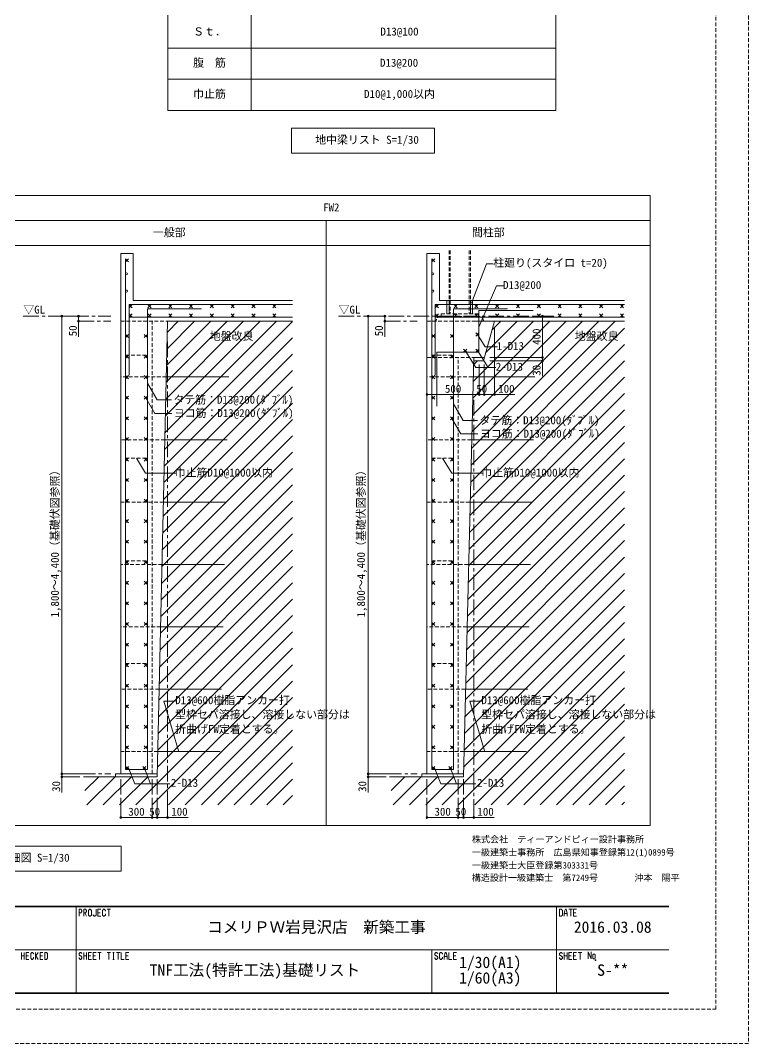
# Model space of a CAD drawing. Units: millimetres at full size, sheet at 1:250, with parts at 1:30. Extents: x -1357173 to 354336, y -75979 to 4293964.
# Drawn here: x 296000 to 354336, y -73376 to 8588 of the extents above; entities that cross this region are included whole.
import ezdxf
from ezdxf.enums import TextEntityAlignment as Align

# ---------------------------------------------------------------- set-up
doc = ezdxf.new("R2010")
doc.units = ezdxf.units.MM
doc.header["$LTSCALE"] = 250
doc.linetypes.add('CHAIN1', pattern=[8, 5, -1, 1, -1])
doc.linetypes.add('DASHED1', pattern=[1.8, 1.2, -0.6])
for name, color, linetype, lineweight in [('1-0', 3, 'Continuous', 13), ('1-1', 7, 'Continuous', 9), ('1-2', 4, 'Continuous', 5), ('1-4', 4, 'Continuous', 5), ('1-7', 4, 'Continuous', 5), ('1-8', 7, 'Continuous', 9), ('1-F', 4, 'CHAIN1', 5), ('E-E', 1, 'Continuous', 18), ('E-F', 7, 'DASHED1', 9), ('F-0', 2, 'Continuous', 18)]:
    doc.layers.add(name, color=color, linetype=linetype, lineweight=lineweight)
doc.layers.add('2-1', color=7, linetype='Continuous')
doc.layers.add('3-E', color=7, linetype='Continuous')
doc.styles.add('ＭＳ ゴシック', font='')
doc.styles.get('ＭＳ ゴシック').set_extended_font_data('MS Gothic')

# ---------------------------------------------------------------- blocks, each defined once
blk = doc.blocks.new('_Small')
at = {"layer": 'E-E'}
blk.add_circle((0, 0), 62.5, dxfattribs=at)

msp = doc.modelspace()

# ---------------------------------------------------------------- linework, layer by layer
at = {"layer": '1-0'}
for p, q in [((307812.6, 65051.6), (307812.6, 1375.3)), ((338894, 65051.6), (338894, 1375.3)), ((307812.6, 1375.3), (338894, 1375.3)), ((317729.9, -46.8), (329172.5, -46.8)), ((317729.9, -2046.8), (317729.9, -46.8)), ((329172.5, -46.8), (329172.5, -2046.8)), ((317729.9, -2046.8), (329172.5, -2046.8)), ((295335.6, -5445.6), (346461, -5445.6)), ((346461, -5445.6), (346461, -55895.5)), ((295335.6, -7445.6), (346461, -7445.6)), ((320483.7, -7445.6), (320483.7, -55895.5)), ((320483.7, -7445.6), (320483.7, -55895.5)), ((295335.6, -9445.6), (318127.7, -9445.6)), ((318127.7, -9445.6), (346461, -9445.6)), ((304043.5, -51757.1), (304043.5, -10090.4)), ((304043.5, -10090.4), (305043.5, -10090.4)), ((305043.5, -13840.4), (305043.5, -10090.4)), ((328573.2, -51757.1), (328573.2, -10090.4)), ((328573.2, -10090.4), (329573.2, -10090.4)), ((329573.2, -13840.4), (329573.2, -10090.4)), ((317799.7, -13840.4), (305043.5, -13840.4)), ((344406.5, -13840.4), (329573.2, -13840.4)), ((330173.3, -14914.2), (330173.3, -13840.4)), ((330340, -13840.4), (330340, -14914.2)), ((332065, -14914.2), (332065, -13840.4)), ((332231.7, -13840.4), (332231.7, -14914.2)), ((306960.1, -52007.1), (307793.5, -15507.1)), ((307793.5, -15507.1), (317799.7, -15507.1)), ((330340, -14914.2), (330173.3, -14914.2)), ((332231.7, -14914.2), (332065, -14914.2)), ((332323.2, -15507.1), (344406.5, -15507.1)), ((333091, -18669.8), (333989.8, -15507.1)), ((331489.8, -52007.1), (332323.2, -18419.8)), ((332317, -18669.8), (333091, -18669.8)), ((332323.2, -18419.8), (333162.4, -18419.8)), ((306960.1, -52007.1), (301043.5, -52007.1)), ((303626.8, -51757.1), (306965.8, -51757.1)), ((303626.8, -51757.1), (303626.8, -52007.1)), ((331489.8, -52007.1), (325573.2, -52007.1)), ((328156.5, -51757.1), (331505.7, -51757.1)), ((328156.5, -51757.1), (328156.5, -52007.1)), ((295335.6, -55895.5), (318127.7, -55895.5)), ((318127.7, -55895.5), (346461, -55895.5)), ((284897.6, -57563.5), (304064.3, -57563.5)), ((304064.3, -57563.5), (304064.3, -59563.5)), ((284897.6, -59563.5), (304064.3, -59563.5))]:
    msp.add_line(p, q, dxfattribs=at)
at = {"layer": '1-0', "color": 7, "lineweight": 9}
for p, q in [((314479.3, 60051.6), (314479.3, 1375.3)), ((307812.6, 6375.3), (338894, 6375.3)), ((307812.6, 3875.3), (338894, 3875.3))]:
    msp.add_line(p, q, dxfattribs=at)
at = {"layer": '1-0', "linetype": 'DASHED1'}
for p, q in [((304043.5, -15507.1), (307793.5, -15507.1)), ((306543.5, -51757.1), (306543.5, -15507.1)), ((328573.2, -15507.1), (333989.8, -15507.1)), ((328573.2, -18419.8), (332323.2, -18419.8)), ((331073.2, -51757.1), (331073.2, -18419.8))]:
    msp.add_line(p, q, dxfattribs=at)
at = {"layer": '1-1'}
for p, q in [((304418.5, -10507.1), (304418.5, -51423.8)), ((304668.5, -10757.1), (304418.5, -10507.1)), ((304418.5, -10757.1), (304668.5, -10507.1)), ((328948.2, -10507.1), (328948.2, -51423.8)), ((329198.2, -10757.1), (328948.2, -10507.1)), ((328948.2, -10757.1), (329198.2, -10507.1)), ((304710.1, -14173.8), (317799.7, -14173.8)), ((304960.1, -14423.8), (304710.1, -14173.8)), ((304710.1, -14423.8), (304960.1, -14173.8)), ((304710.1, -14173.8), (304710.1, -19840.4)), ((306168.5, -51423.8), (306168.5, -14517.6)), ((306168.5, -14517.6), (310501.8, -14517.6)), ((306460.1, -14423.8), (306210.1, -14173.8)), ((306210.1, -14423.8), (306460.1, -14173.8)), ((308126.8, -14423.8), (307876.8, -14173.8)), ((307876.8, -14423.8), (308126.8, -14173.8)), ((309793.5, -14423.8), (309543.5, -14173.8)), ((309543.5, -14423.8), (309793.5, -14173.8)), ((311460.1, -14423.8), (311210.1, -14173.8)), ((311210.1, -14423.8), (311460.1, -14173.8)), ((313126.8, -14423.8), (312876.8, -14173.8)), ((312876.8, -14423.8), (313126.8, -14173.8)), ((314793.5, -14423.8), (314543.5, -14173.8)), ((314543.5, -14423.8), (314793.5, -14173.8)), ((316460.1, -14423.8), (316210.1, -14173.8)), ((316210.1, -14423.8), (316460.1, -14173.8)), ((329239.8, -14173.8), (344406.5, -14173.8)), ((329489.8, -14423.8), (329239.8, -14173.8)), ((329239.8, -14423.8), (329489.8, -14173.8)), ((329239.8, -14173.8), (329239.8, -19840.4)), ((330698.2, -51423.8), (330698.2, -14517.6)), ((330698.2, -14517.6), (335031.5, -14517.6)), ((330989.8, -14423.8), (330739.8, -14173.8)), ((330739.8, -14423.8), (330989.8, -14173.8)), ((332656.5, -14423.8), (332406.5, -14173.8)), ((332406.5, -14423.8), (332656.5, -14173.8)), ((332739.8, -14635.4), (337073.2, -14635.4)), ((332739.8, -17986.4), (332739.8, -14635.4)), ((334323.2, -14423.8), (334073.2, -14173.8)), ((334073.2, -14423.8), (334323.2, -14173.8)), ((335989.8, -14423.8), (335739.8, -14173.8)), ((335739.8, -14423.8), (335989.8, -14173.8)), ((337656.5, -14423.8), (337406.5, -14173.8)), ((337406.5, -14423.8), (337656.5, -14173.8)), ((339323.2, -14423.8), (339073.2, -14173.8)), ((339073.2, -14423.8), (339323.2, -14173.8)), ((340989.8, -14423.8), (340739.8, -14173.8)), ((340739.8, -14423.8), (340989.8, -14173.8)), ((342656.5, -14423.8), (342406.5, -14173.8)), ((342406.5, -14423.8), (342656.5, -14173.8)), ((344323.2, -14423.8), (344073.2, -14173.8)), ((344073.2, -14423.8), (344323.2, -14173.8)), ((304960.1, -14923.8), (304710.1, -15173.8)), ((304710.1, -14923.8), (304960.1, -15173.8)), ((304710.1, -15173.8), (317799.7, -15173.8)), ((306460.1, -14923.8), (306210.1, -15173.8)), ((306210.1, -14923.8), (306460.1, -15173.8)), ((308126.8, -14923.8), (307876.8, -15173.8)), ((307876.8, -14923.8), (308126.8, -15173.8)), ((309793.5, -14923.8), (309543.5, -15173.8)), ((309543.5, -14923.8), (309793.5, -15173.8)), ((311460.1, -14923.8), (311210.1, -15173.8)), ((311210.1, -14923.8), (311460.1, -15173.8)), ((313126.8, -14923.8), (312876.8, -15173.8)), ((312876.8, -14923.8), (313126.8, -15173.8)), ((314793.5, -14923.8), (314543.5, -15173.8)), ((314543.5, -14923.8), (314793.5, -15173.8)), ((316460.1, -14923.8), (316210.1, -15173.8)), ((316210.1, -14923.8), (316460.1, -15173.8)), ((329489.8, -14923.8), (329239.8, -15173.8)), ((329239.8, -14923.8), (329489.8, -15173.8)), ((329239.8, -15173.8), (344406.5, -15173.8)), ((330989.8, -14923.8), (330739.8, -15173.8)), ((330739.8, -14923.8), (330989.8, -15173.8)), ((332656.5, -14923.8), (332406.5, -15173.8)), ((332406.5, -14923.8), (332656.5, -15173.8)), ((334323.2, -14923.8), (334073.2, -15173.8)), ((334073.2, -14923.8), (334323.2, -15173.8)), ((335989.8, -14923.8), (335739.8, -15173.8)), ((335739.8, -14923.8), (335989.8, -15173.8)), ((337656.5, -14923.8), (337406.5, -15173.8)), ((337406.5, -14923.8), (337656.5, -15173.8)), ((339323.2, -14923.8), (339073.2, -15173.8)), ((339073.2, -14923.8), (339323.2, -15173.8)), ((340989.8, -14923.8), (340739.8, -15173.8)), ((340739.8, -14923.8), (340989.8, -15173.8)), ((342656.5, -14923.8), (342406.5, -15173.8)), ((342406.5, -14923.8), (342656.5, -15173.8)), ((344323.2, -14923.8), (344073.2, -15173.8)), ((344073.2, -14923.8), (344323.2, -15173.8)), ((304668.5, -16571.5), (304418.5, -16821.5)), ((304418.5, -16571.5), (304668.5, -16821.5)), ((306168.5, -16571.5), (305918.5, -16821.5)), ((305918.5, -16571.5), (306168.5, -16821.5)), ((329198.2, -16571.5), (328948.2, -16821.5)), ((328948.2, -16571.5), (329198.2, -16821.5)), ((330698.2, -16571.5), (330448.2, -16821.5)), ((330448.2, -16571.5), (330698.2, -16821.5)), ((332739.8, -16444.4), (332489.8, -16694.4)), ((332489.8, -16444.4), (332739.8, -16694.4)), ((329359.1, -17986.4), (332739.8, -17986.4)), ((329359.1, -17986.4), (329359.1, -22319.8)), ((331752.1, -17736.4), (331502.1, -17986.4)), ((331502.1, -17736.4), (331752.1, -17986.4)), ((332739.8, -17736.4), (332489.8, -17986.4)), ((332489.8, -17736.4), (332739.8, -17986.4)), ((304668.5, -18219.2), (304418.5, -18469.2)), ((304418.5, -18219.2), (304668.5, -18469.2)), ((306168.5, -18219.2), (305918.5, -18469.2)), ((305918.5, -18219.2), (306168.5, -18469.2)), ((329198.2, -18219.2), (328948.2, -18469.2)), ((328948.2, -18219.2), (329198.2, -18469.2)), ((330698.2, -18219.2), (330448.2, -18469.2)), ((330448.2, -18219.2), (330698.2, -18469.2)), ((304668.5, -19866.9), (304418.5, -20116.9)), ((304418.5, -19866.9), (304668.5, -20116.9)), ((306168.5, -19866.9), (305918.5, -20116.9)), ((305918.5, -19866.9), (306168.5, -20116.9)), ((329198.2, -19866.9), (328948.2, -20116.9)), ((328948.2, -19866.9), (329198.2, -20116.9)), ((330698.2, -19866.9), (330448.2, -20116.9)), ((330448.2, -19866.9), (330698.2, -20116.9)), ((304668.5, -21514.7), (304418.5, -21764.7)), ((304418.5, -21514.7), (304668.5, -21764.7)), ((306168.5, -21514.7), (305918.5, -21764.7)), ((305918.5, -21514.7), (306168.5, -21764.7)), ((329198.2, -21514.7), (328948.2, -21764.7)), ((328948.2, -21514.7), (329198.2, -21764.7)), ((329359.1, -22319.8), (329359.1, -21872.4)), ((330698.2, -21514.7), (330448.2, -21764.7)), ((330448.2, -21514.7), (330698.2, -21764.7)), ((304668.5, -23162.4), (304418.5, -23412.4)), ((304418.5, -23162.4), (304668.5, -23412.4)), ((306168.5, -23162.4), (305918.5, -23412.4)), ((305918.5, -23162.4), (306168.5, -23412.4)), ((329198.2, -23162.4), (328948.2, -23412.4)), ((328948.2, -23162.4), (329198.2, -23412.4)), ((330698.2, -23162.4), (330448.2, -23412.4)), ((330448.2, -23162.4), (330698.2, -23412.4)), ((304668.5, -24810.1), (304418.5, -25060.1)), ((304418.5, -24810.1), (304668.5, -25060.1)), ((306168.5, -24810.1), (305918.5, -25060.1)), ((305918.5, -24810.1), (306168.5, -25060.1)), ((329198.2, -24810.1), (328948.2, -25060.1)), ((328948.2, -24810.1), (329198.2, -25060.1)), ((330698.2, -24810.1), (330448.2, -25060.1)), ((330448.2, -24810.1), (330698.2, -25060.1)), ((304668.5, -26457.9), (304418.5, -26707.9)), ((304418.5, -26457.9), (304668.5, -26707.9)), ((306168.5, -26457.9), (305918.5, -26707.9)), ((305918.5, -26457.9), (306168.5, -26707.9)), ((329198.2, -26457.9), (328948.2, -26707.9)), ((328948.2, -26457.9), (329198.2, -26707.9)), ((330698.2, -26457.9), (330448.2, -26707.9)), ((330448.2, -26457.9), (330698.2, -26707.9)), ((304668.5, -28105.6), (304418.5, -28355.6)), ((304418.5, -28105.6), (304668.5, -28355.6)), ((306168.5, -28105.6), (305918.5, -28355.6)), ((305918.5, -28105.6), (306168.5, -28355.6)), ((329198.2, -28105.6), (328948.2, -28355.6)), ((328948.2, -28105.6), (329198.2, -28355.6)), ((330698.2, -28105.6), (330448.2, -28355.6)), ((330448.2, -28105.6), (330698.2, -28355.6)), ((304668.5, -29753.3), (304418.5, -30003.3)), ((304418.5, -29753.3), (304668.5, -30003.3)), ((306168.5, -29753.3), (305918.5, -30003.3)), ((305918.5, -29753.3), (306168.5, -30003.3)), ((329198.2, -29753.3), (328948.2, -30003.3)), ((328948.2, -29753.3), (329198.2, -30003.3)), ((330698.2, -29753.3), (330448.2, -30003.3)), ((330448.2, -29753.3), (330698.2, -30003.3)), ((304668.5, -31401), (304418.5, -31651)), ((304418.5, -31401), (304668.5, -31651)), ((306168.5, -31401), (305918.5, -31651)), ((305918.5, -31401), (306168.5, -31651)), ((329198.2, -31401), (328948.2, -31651)), ((328948.2, -31401), (329198.2, -31651)), ((330698.2, -31401), (330448.2, -31651)), ((330448.2, -31401), (330698.2, -31651)), ((304668.5, -33048.8), (304418.5, -33298.8)), ((304418.5, -33048.8), (304668.5, -33298.8)), ((306168.5, -33048.8), (305918.5, -33298.8)), ((305918.5, -33048.8), (306168.5, -33298.8)), ((329198.2, -33048.8), (328948.2, -33298.8)), ((328948.2, -33048.8), (329198.2, -33298.8)), ((330698.2, -33048.8), (330448.2, -33298.8)), ((330448.2, -33048.8), (330698.2, -33298.8)), ((304668.5, -34696.5), (304418.5, -34946.5)), ((304418.5, -34696.5), (304668.5, -34946.5)), ((306168.5, -34696.5), (305918.5, -34946.5)), ((305918.5, -34696.5), (306168.5, -34946.5)), ((329198.2, -34696.5), (328948.2, -34946.5)), ((328948.2, -34696.5), (329198.2, -34946.5)), ((330698.2, -34696.5), (330448.2, -34946.5)), ((330448.2, -34696.5), (330698.2, -34946.5)), ((304668.5, -36344.2), (304418.5, -36594.2)), ((304418.5, -36344.2), (304668.5, -36594.2)), ((306168.5, -36344.2), (305918.5, -36594.2)), ((305918.5, -36344.2), (306168.5, -36594.2)), ((329198.2, -36344.2), (328948.2, -36594.2)), ((328948.2, -36344.2), (329198.2, -36594.2)), ((330698.2, -36344.2), (330448.2, -36594.2)), ((330448.2, -36344.2), (330698.2, -36594.2)), ((304668.5, -37991.9), (304418.5, -38241.9)), ((304418.5, -37991.9), (304668.5, -38241.9)), ((306168.5, -37991.9), (305918.5, -38241.9)), ((305918.5, -37991.9), (306168.5, -38241.9)), ((329198.2, -37991.9), (328948.2, -38241.9)), ((328948.2, -37991.9), (329198.2, -38241.9)), ((330698.2, -37991.9), (330448.2, -38241.9)), ((330448.2, -37991.9), (330698.2, -38241.9)), ((304668.5, -39639.7), (304418.5, -39889.7)), ((304418.5, -39639.7), (304668.5, -39889.7)), ((306168.5, -39639.7), (305918.5, -39889.7)), ((305918.5, -39639.7), (306168.5, -39889.7)), ((329198.2, -39639.7), (328948.2, -39889.7)), ((328948.2, -39639.7), (329198.2, -39889.7)), ((330698.2, -39639.7), (330448.2, -39889.7)), ((330448.2, -39639.7), (330698.2, -39889.7)), ((304668.5, -41287.4), (304418.5, -41537.4)), ((304418.5, -41287.4), (304668.5, -41537.4)), ((306168.5, -41287.4), (305918.5, -41537.4)), ((305918.5, -41287.4), (306168.5, -41537.4)), ((329198.2, -41287.4), (328948.2, -41537.4)), ((328948.2, -41287.4), (329198.2, -41537.4)), ((330698.2, -41287.4), (330448.2, -41537.4)), ((330448.2, -41287.4), (330698.2, -41537.4)), ((304668.5, -42935.1), (304418.5, -43185.1)), ((304418.5, -42935.1), (304668.5, -43185.1)), ((306168.5, -42935.1), (305918.5, -43185.1)), ((305918.5, -42935.1), (306168.5, -43185.1)), ((329198.2, -42935.1), (328948.2, -43185.1)), ((328948.2, -42935.1), (329198.2, -43185.1)), ((330698.2, -42935.1), (330448.2, -43185.1)), ((330448.2, -42935.1), (330698.2, -43185.1)), ((304668.5, -44582.9), (304418.5, -44832.9)), ((304418.5, -44582.9), (304668.5, -44832.9)), ((306168.5, -44582.9), (305918.5, -44832.9)), ((305918.5, -44582.9), (306168.5, -44832.9)), ((329198.2, -44582.9), (328948.2, -44832.9)), ((328948.2, -44582.9), (329198.2, -44832.9)), ((330698.2, -44582.9), (330448.2, -44832.9)), ((330448.2, -44582.9), (330698.2, -44832.9)), ((304668.5, -46230.6), (304418.5, -46480.6)), ((304418.5, -46230.6), (304668.5, -46480.6)), ((306168.5, -46230.6), (305918.5, -46480.6)), ((305918.5, -46230.6), (306168.5, -46480.6)), ((329198.2, -46230.6), (328948.2, -46480.6)), ((328948.2, -46230.6), (329198.2, -46480.6)), ((330698.2, -46230.6), (330448.2, -46480.6)), ((330448.2, -46230.6), (330698.2, -46480.6)), ((304668.5, -47878.3), (304418.5, -48128.3)), ((304418.5, -47878.3), (304668.5, -48128.3)), ((306168.5, -47878.3), (305918.5, -48128.3)), ((305918.5, -47878.3), (306168.5, -48128.3)), ((329198.2, -47878.3), (328948.2, -48128.3)), ((328948.2, -47878.3), (329198.2, -48128.3)), ((330698.2, -47878.3), (330448.2, -48128.3)), ((330448.2, -47878.3), (330698.2, -48128.3)), ((304668.5, -49526), (304418.5, -49776)), ((304418.5, -49526), (304668.5, -49776)), ((306168.5, -49526), (305918.5, -49776)), ((305918.5, -49526), (306168.5, -49776)), ((329198.2, -49526), (328948.2, -49776)), ((328948.2, -49526), (329198.2, -49776)), ((330698.2, -49526), (330448.2, -49776)), ((330448.2, -49526), (330698.2, -49776)), ((304418.5, -51423.8), (304668.5, -51173.8)), ((304668.5, -51423.8), (304418.5, -51173.8)), ((304418.5, -51423.8), (306168.5, -51423.8)), ((305801.8, -51423.8), (306051.8, -51173.8)), ((306051.8, -51423.8), (305801.8, -51173.8)), ((328948.2, -51423.8), (329198.2, -51173.8)), ((329198.2, -51423.8), (328948.2, -51173.8)), ((328948.2, -51423.8), (330698.2, -51423.8)), ((330331.5, -51423.8), (330581.5, -51173.8)), ((330581.5, -51423.8), (330331.5, -51173.8))]:
    msp.add_line(p, q, dxfattribs=at)
at = {"layer": '1-1', "color": 4, "linetype": 'DASHED1', "lineweight": 5}
for p, q in [((330340, -9843.8), (330340, -14914.2)), ((330440, -9843.8), (330440, -14914.2)), ((331965, -9843.8), (331965, -14914.2)), ((332065, -9843.8), (332065, -14914.2)), ((329715, -15122.5), (329715, -14914.2)), ((329715, -14914.2), (332690, -14914.2)), ((329715, -15122.5), (332690, -15122.5)), ((332690, -15122.5), (332690, -14914.2))]:
    msp.add_line(p, q, dxfattribs=at)
at = {"layer": '1-1', "linetype": 'DASHED1'}
for p, q in [((304418.5, -18234.4), (306168.5, -18234.4)), ((328948.2, -18234.4), (330698.2, -18234.4)), ((304418.5, -26473), (306168.5, -26473)), ((328948.2, -26473), (330698.2, -26473)), ((304418.5, -34711.6), (306168.5, -34711.6)), ((328948.2, -34711.6), (330698.2, -34711.6)), ((304418.5, -42935.1), (306168.5, -42935.1)), ((328948.2, -42935.1), (330698.2, -42935.1))]:
    msp.add_line(p, q, dxfattribs=at)
at = {"layer": '1-1'}
for centre in [(304501.8, -11715.4), (329031.5, -11715.4), (304501.8, -13090.4), (329031.5, -13090.4)]:
    msp.add_circle(centre, 83.3, dxfattribs=at)
at = {"layer": '1-1', "color": 4, "linetype": 'DASHED1', "lineweight": 5}
for centre, start, end in [((329715, -15539.2), 90, 175.58465), ((332690, -15539.2), 4.41535, 90)]:
    msp.add_arc(centre, 416.7, start, end, dxfattribs=at)
at = {"layer": '1-2'}
for p, q in [((307559.4, -25760.6), (317799.7, -15520.3)), ((307590, -24420.4), (316503.3, -15507.1)), ((307620.6, -23080.2), (315193.7, -15507.1)), ((307651.2, -21740), (313884, -15507.1)), ((307681.8, -20399.7), (312574.4, -15507.1)), ((307712.4, -19059.5), (311264.8, -15507.1)), ((307743, -17719.3), (309955.2, -15507.1)), ((307773.6, -16379.1), (308645.5, -15507.1)), ((332109, -27050.3), (343652.2, -15507.1)), ((332142.4, -25707.3), (342342.6, -15507.1)), ((332175.7, -24364.4), (341033, -15507.1)), ((332209, -23021.4), (339723.3, -15507.1)), ((332242.3, -21678.5), (338413.7, -15507.1)), ((332275.6, -20335.6), (337104.1, -15507.1)), ((333273, -18028.5), (335794.5, -15507.1)), ((333793.2, -16198.7), (334484.9, -15507.1)), ((332075.7, -28393.2), (344406.5, -16062.4)), ((307528.8, -27100.8), (317799.7, -16829.9)), ((332042.4, -29736.1), (344406.5, -17372)), ((307498.2, -28441.1), (317799.7, -18139.5)), ((332009.1, -31079.1), (344406.5, -18681.7)), ((332309, -18992.6), (332631.7, -18669.9)), ((307467.6, -29781.3), (317799.7, -19449.2)), ((331975.8, -32422), (344406.5, -19991.3)), ((307437, -31121.5), (317799.7, -20758.8)), ((331942.4, -33765), (344406.5, -21300.9)), ((307406.4, -32461.7), (317799.7, -22068.4)), ((331909.1, -35107.9), (344406.5, -22610.5)), ((307375.8, -33801.9), (317799.7, -23378)), ((331875.8, -36450.9), (344406.5, -23920.2)), ((307345.2, -35142.2), (317799.7, -24687.6)), ((331842.5, -37793.8), (344406.5, -25229.8)), ((307314.6, -36482.4), (317799.7, -25997.3)), ((331809.2, -39136.7), (344406.5, -26539.4)), ((307284, -37822.6), (317799.7, -27306.9)), ((331775.8, -40479.7), (344406.5, -27849)), ((307253.4, -39162.8), (317799.7, -28616.5)), ((331742.5, -41822.6), (344406.5, -29158.6)), ((307222.8, -40503), (317799.7, -29926.1)), ((331709.2, -43165.6), (344406.5, -30468.3)), ((307192.2, -41843.2), (317799.7, -31235.7)), ((331675.9, -44508.5), (344406.5, -31777.9)), ((307161.6, -43183.5), (317799.7, -32545.4)), ((331642.6, -45851.4), (344406.5, -33087.5)), ((307131, -44523.7), (317799.7, -33855)), ((331609.2, -47194.4), (344406.5, -34397.1)), ((307100.4, -45863.9), (317799.7, -35164.6)), ((331575.9, -48537.3), (344406.5, -35706.7)), ((307069.8, -47204.1), (317799.7, -36474.2)), ((331542.6, -49880.3), (344406.5, -37016.4)), ((307039.2, -48544.3), (317799.7, -37783.8)), ((331509.3, -51223.2), (344406.5, -38326)), ((307008.6, -49884.6), (317799.7, -39093.5)), ((329785, -54257.1), (344406.5, -39635.6)), ((306978, -51224.8), (317799.7, -40403.1)), ((331094.6, -54257.1), (344406.5, -40945.2)), ((305255.3, -54257.1), (317799.7, -41712.7)), ((332404.2, -54257.1), (344406.5, -42254.8)), ((306564.9, -54257.1), (317799.7, -43022.3)), ((333713.9, -54257.1), (344406.5, -43564.5)), ((307874.5, -54257.1), (317799.7, -44331.9)), ((335023.5, -54257.1), (344406.5, -44874.1)), ((309184.2, -54257.1), (317799.7, -45641.6)), ((336333.1, -54257.1), (344406.5, -46183.7)), ((310493.8, -54257.1), (317799.7, -46951.2)), ((337642.7, -54257.1), (344406.5, -47493.3)), ((311803.4, -54257.1), (317799.7, -48260.8)), ((338952.3, -54257.1), (344406.5, -48802.9)), ((313113, -54257.1), (317799.7, -49570.4)), ((340262, -54257.1), (344406.5, -50112.6)), ((314422.7, -54257.1), (317799.7, -50880)), ((341571.6, -54257.1), (344406.5, -51422.2)), ((301168.5, -53105.4), (302266.8, -52007.1)), ((301326.4, -54257.1), (303576.4, -52007.1)), ((302636.1, -54257.1), (304886.1, -52007.1)), ((303945.7, -54257.1), (306195.7, -52007.1)), ((315732.3, -54257.1), (317799.7, -52189.7)), ((325698.2, -53105.4), (326796.5, -52007.1)), ((325856.1, -54257.1), (328106.1, -52007.1)), ((327165.8, -54257.1), (329415.8, -52007.1)), ((328475.4, -54257.1), (330725.4, -52007.1)), ((342881.2, -54257.1), (344406.5, -52731.8)), ((317041.9, -54257.1), (317799.7, -53499.3)), ((344190.8, -54257.1), (344406.5, -54041.4))]:
    msp.add_line(p, q, dxfattribs=at)
at = {"layer": '1-4', "linetype": 'DASHED1'}
for p, q in [((307690.3, -19973.8), (304043.5, -19973.8)), ((332220, -19973.8), (328573.2, -19973.8)), ((307575.6, -24997.3), (304043.5, -24997.3)), ((332105.3, -24997.3), (328573.2, -24997.3)), ((307461.5, -29994.7), (304043.5, -29994.7)), ((331991.2, -29994.7), (328573.2, -29994.7)), ((307347.4, -34992.1), (304043.5, -34992.1)), ((331877.1, -34992.1), (328573.2, -34992.1)), ((307233.3, -39989.5), (304043.5, -39989.5)), ((331763, -39989.5), (328573.2, -39989.5)), ((307119.5, -44973.8), (304043.5, -44973.8)), ((331649.2, -44973.8), (328573.2, -44973.8)), ((307005.3, -49973.8), (304043.5, -49973.8)), ((331535, -49973.8), (328573.2, -49973.8))]:
    msp.add_line(p, q, dxfattribs=at)
at = {"layer": '1-4'}
for p, q in [((307690.3, -19973.8), (307692.8, -19973.8)), ((312690.3, -19973.8), (307690.3, -19973.8)), ((332220, -19973.8), (332222.5, -19973.8)), ((337220, -19973.8), (332220, -19973.8)), ((307575.6, -24997.3), (307578.1, -24997.3)), ((312575.6, -24997.3), (307575.6, -24997.3)), ((332105.3, -24997.3), (332107.8, -24997.3)), ((337105.3, -24997.3), (332105.3, -24997.3)), ((307461.5, -29994.7), (307464, -29994.7)), ((312461.5, -29994.7), (307461.5, -29994.7)), ((331991.2, -29994.7), (331993.7, -29994.7)), ((336991.2, -29994.7), (331991.2, -29994.7)), ((307347.4, -34992.1), (307349.9, -34992.1)), ((312347.4, -34992.1), (307347.4, -34992.1)), ((331877.1, -34992.1), (331879.6, -34992.1)), ((336877.1, -34992.1), (331877.1, -34992.1)), ((307233.3, -39989.5), (307235.8, -39989.5)), ((312233.3, -39989.5), (307233.3, -39989.5)), ((331763, -39989.5), (331765.5, -39989.5)), ((336763, -39989.5), (331763, -39989.5)), ((307119.5, -44973.8), (307122, -44973.8)), ((312119.5, -44973.8), (307119.5, -44973.8)), ((331649.2, -44973.8), (331651.7, -44973.8)), ((336649.2, -44973.8), (331649.2, -44973.8)), ((307005.3, -49973.8), (307007.8, -49973.8)), ((312005.3, -49973.8), (307005.3, -49973.8)), ((331535, -49973.8), (331537.5, -49973.8)), ((336535, -49973.8), (331535, -49973.8))]:
    msp.add_line(p, q, dxfattribs=at)
at = {"layer": '1-7'}
for p, q in [((299324.6, -51757.1), (299324.6, -15090.4)), ((300739.3, -15090.4), (299324.6, -15090.4)), ((299324.6, -15090.4), (300759, -15090.4)), ((300657.9, -15090.4), (300657.9, -15507.1)), ((300759, -15090.4), (300657.9, -15090.4)), ((300657.9, -15507.1), (300657.9, -16752.5)), ((300759, -15507.1), (300657.9, -15507.1)), ((323854.3, -51757.1), (323854.3, -15090.4)), ((325269, -15090.4), (323854.3, -15090.4)), ((323854.3, -15090.4), (325288.7, -15090.4)), ((325187.6, -15090.4), (325187.6, -15507.1)), ((325288.7, -15090.4), (325187.6, -15090.4)), ((325187.6, -15507.1), (325187.6, -16752.5)), ((325288.7, -15507.1), (325187.6, -15507.1)), ((337070.7, -15090.4), (337816, -15090.4)), ((337816, -15090.4), (337816, -18419.8)), ((333989.8, -16218.1), (333989.8, -21381.7)), ((333614, -18419.8), (337008, -18419.8)), ((333614, -18669.8), (337008, -18669.8)), ((337008, -18419.8), (337816, -18419.8)), ((337008, -18669.8), (337816, -18669.8)), ((337070.7, -18419.8), (337816, -18419.8)), ((337816, -18419.8), (337816, -18669.8)), ((337816, -18669.8), (337816, -19915.1)), ((333162.4, -19443.8), (333162.4, -21381.7)), ((332745.7, -20101.5), (332745.7, -21384.3)), ((332745.7, -20101.5), (332745.7, -21384.3)), ((333162.4, -19930.7), (333162.4, -21384.3)), ((332745.7, -21384.3), (328573.2, -21384.3)), ((333162.4, -21384.3), (332745.7, -21384.3)), ((333162.4, -21381.7), (333989.8, -21381.7)), ((333989.8, -21381.7), (335621, -21381.7)), ((299324.6, -51757.1), (299324.6, -52007.1)), ((300759, -51757.1), (299324.6, -51757.1)), ((300759, -51757.1), (299324.6, -51757.1)), ((299324.6, -51757.1), (300759, -51757.1)), ((299324.6, -52007.1), (299324.6, -53252.5)), ((300759, -52007.1), (299324.6, -52007.1)), ((299324.6, -52007.1), (300759, -52007.1)), ((323854.3, -51757.1), (323854.3, -52007.1)), ((325288.7, -51757.1), (323854.3, -51757.1)), ((325288.7, -51757.1), (323854.3, -51757.1)), ((323854.3, -51757.1), (325288.7, -51757.1)), ((323854.3, -52007.1), (323854.3, -53252.5)), ((325288.7, -52007.1), (323854.3, -52007.1)), ((323854.3, -52007.1), (325288.7, -52007.1)), ((304043.5, -53905.9), (304043.5, -55267.8)), ((306543.5, -53905.9), (306543.5, -55267.8)), ((306543.5, -53905.9), (306543.5, -55263.7)), ((306960.1, -53905.9), (306960.1, -55267.8)), ((306960.1, -53905.9), (306960.1, -55263.7)), ((307793.5, -53905.9), (307793.5, -55267.8)), ((328573.2, -53905.9), (328573.2, -55267.8)), ((331073.2, -53905.9), (331073.2, -55267.8)), ((331073.2, -53905.9), (331073.2, -55263.7)), ((331489.8, -53905.9), (331489.8, -55267.8)), ((331489.8, -53905.9), (331489.8, -55263.7)), ((332323.2, -53905.9), (332323.2, -55267.8)), ((306543.5, -55267.8), (304043.5, -55267.8)), ((306543.5, -55263.7), (306960.1, -55263.7)), ((306960.1, -55267.8), (307793.5, -55267.8)), ((307793.5, -55267.8), (309424.7, -55267.8)), ((331073.2, -55267.8), (328573.2, -55267.8)), ((331073.2, -55263.7), (331489.8, -55263.7)), ((331489.8, -55267.8), (332323.2, -55267.8)), ((332323.2, -55267.8), (333954.4, -55267.8))]:
    msp.add_line(p, q, dxfattribs=at)
at = {"layer": '1-8'}
for p, q in [((332134.4, -14048.4), (333341.9, -10899)), ((333878.8, -10899), (333341.9, -10899)), ((331627.1, -17861.4), (332494.3, -19207)), ((332494.3, -19207), (333482, -19207)), ((306168.5, -20476), (306942.6, -21816.8)), ((306942.6, -21816.8), (308099.1, -21816.8)), ((330698.2, -22123.7), (331472.3, -23464.5)), ((331472.3, -23464.5), (332628.8, -23464.5)), ((304656.5, -51274.7), (305157.8, -52564.1)), ((305932.1, -51320.9), (306415.4, -52564.1)), ((329186.2, -51274.7), (329687.5, -52564.1)), ((330461.8, -51320.9), (330945.1, -52564.1)), ((307959.6, -52564.1), (305157.8, -52564.1)), ((332489.3, -52564.1), (329687.5, -52564.1))]:
    msp.add_line(p, q, dxfattribs=at)
for points in [[(332739.8, -15980.3), (334154.7, -12674.3), (334690.5, -12674.3)], [(332614.8, -16569.4), (333244.7, -17548.9), (334225.3, -17548.9)], [(332614.8, -17861.4), (333482, -19207), (334099.3, -19207)], [(306043.5, -21639.7), (306764.5, -22888.5), (308127.7, -22888.5)], [(330573.2, -23287.4), (331294.2, -24536.2), (332657.4, -24536.2)], [(305293.5, -26473), (306020.9, -27692.8), (308443.2, -27692.8)], [(329823.2, -26473), (330550.6, -27692.8), (333007.5, -27692.8)], [(308663.2, -49919.6), (307485.1, -45933.4), (308424.2, -45933.4)], [(333192.9, -49919.6), (332014.8, -45933.4), (332953.9, -45933.4)]]:
    msp.add_lwpolyline(points, dxfattribs=at)
at = {"layer": '1-F'}
for p, q in [((296229.9, -15090.4), (303247.4, -15090.4)), ((300657.9, -15507.1), (303247.4, -15507.1)), ((321489.4, -15090.4), (338800.1, -15090.4)), ((325187.6, -15507.1), (327777.1, -15507.1)), ((333989.8, -16071.5), (333989.8, -20593.4)), ((307793.5, -17135.4), (307793.5, -53905.9)), ((332745.7, -18967.8), (332745.7, -20593.4)), ((333162.4, -18966.5), (333162.4, -20593.4)), ((332323.2, -21801), (332323.2, -53905.9)), ((300759, -51757.1), (303247.4, -51757.1)), ((300759, -51757.1), (303247.4, -51757.1)), ((304043.5, -52185.6), (304043.5, -53905.9)), ((306543.5, -52185.6), (306543.5, -53905.9)), ((306960.1, -52185.6), (306960.1, -53905.9)), ((325288.7, -51757.1), (327777.1, -51757.1)), ((325288.7, -51757.1), (327777.1, -51757.1)), ((328573.2, -52185.6), (328573.2, -53905.9)), ((331073.2, -52185.6), (331073.2, -53905.9)), ((331489.8, -52185.6), (331489.8, -53905.9))]:
    msp.add_line(p, q, dxfattribs=at)
at = {"layer": 'E-F'}
for p, q in [((354336.2, 75124.5), (354336.2, -73375.5)), ((351711.2, -70625.5), (351711.2, 72374.5)), ((354336.2, -73375.5), (144086.2, -73375.5))]:
    msp.add_line(p, q, dxfattribs=at)
msp.add_lwpolyline([(146711.2, 72374.5), (146711.2, -70625.5), (351711.2, -70625.5)], dxfattribs=at)
at = {"layer": 'F-0', "color": 3, "lineweight": 13}
for p, q in [((150461.3, -62375.5), (347961.2, -62375.5)), ((300461.2, -62425.5), (300461.2, -69325.5)), ((338961.2, -69325.5), (338961.2, -62425.5)), ((290461.2, -65875.5), (347961.2, -65875.5)), ((328961.2, -69325.5), (328961.2, -65875.5)), ((150461.3, -69325.5), (347961.2, -69325.5)), ((150461.3, -69375.5), (347961.2, -69375.5))]:
    msp.add_line(p, q, dxfattribs=at)
at = {"layer": 'F-0', "color": 6, "lineweight": 20}
for p, q in [((150461.3, -62425.5), (347961.2, -62425.5)), ((300695.6, -62619.2), (300836.2, -62619.2)), ((300695.6, -62619.2), (300695.6, -63181.7)), ((300836.2, -62900.5), (300695.6, -62900.5)), ((300836.2, -62619.2), (300930, -62713)), ((300930, -62806.7), (300836.2, -62900.5)), ((300930, -62713), (300930, -62806.7)), ((301070.6, -62619.2), (301211.2, -62619.2)), ((301070.6, -62619.2), (301070.6, -63181.7)), ((301211.2, -62900.5), (301070.6, -62900.5)), ((301164.4, -62900.5), (301305, -63181.7)), ((301211.2, -62619.2), (301305, -62713)), ((301305, -62806.7), (301211.2, -62900.5)), ((301305, -62713), (301305, -62806.7)), ((301539.4, -62619.2), (301445.6, -62713)), ((301445.6, -62713), (301445.6, -63088)), ((301445.6, -63088), (301539.4, -63181.7)), ((301586.2, -62619.2), (301539.4, -62619.2)), ((301680, -62713), (301586.2, -62619.2)), ((301586.2, -63181.7), (301680, -63088)), ((301680, -63088), (301680, -62713)), ((301820.6, -63088), (301820.6, -63041.1)), ((301914.4, -63181.7), (301820.6, -63088)), ((302055, -63088), (301961.2, -63181.7)), ((302055, -62619.2), (302055, -63088)), ((302195.6, -62619.2), (302195.6, -63181.7)), ((302430, -62619.2), (302195.6, -62619.2)), ((302195.6, -62900.5), (302383.1, -62900.5)), ((302664.4, -62619.2), (302570.6, -62713)), ((302570.6, -62713), (302570.6, -63088)), ((302570.6, -63088), (302664.4, -63181.7)), ((302711.2, -62619.2), (302664.4, -62619.2)), ((302805, -62713), (302711.2, -62619.2)), ((302711.2, -63181.7), (302805, -63088)), ((302805, -62759.9), (302805, -62713)), ((302805, -63088), (302805, -62994.2)), ((302945.6, -62619.2), (303226.9, -62619.2)), ((303086.2, -62619.2), (303086.2, -63181.7)), ((339195.6, -62619.2), (339336.2, -62619.2)), ((339195.6, -62619.2), (339195.6, -63181.7)), ((339336.2, -62619.2), (339430, -62713)), ((339430, -63088), (339336.2, -63181.7)), ((339430, -62713), (339430, -63088)), ((339617.5, -62713), (339570.6, -62947.4)), ((339805, -62947.4), (339570.6, -62947.4)), ((339570.6, -62947.4), (339570.6, -63181.7)), ((339664.4, -62619.2), (339617.5, -62713)), ((339664.4, -62619.2), (339711.2, -62619.2)), ((339711.2, -62619.2), (339758.1, -62713)), ((339758.1, -62713), (339805, -62947.4)), ((339805, -62947.4), (339805, -63181.7)), ((339945.6, -62619.2), (340226.9, -62619.2)), ((340086.3, -62619.2), (340086.3, -63181.7)), ((340320.6, -62619.2), (340320.6, -63181.7)), ((340555, -62619.2), (340320.6, -62619.2)), ((340320.6, -62900.5), (340508.1, -62900.5)), ((301539.4, -63181.7), (301586.2, -63181.7)), ((301961.2, -63181.7), (301914.4, -63181.7)), ((302195.6, -63181.7), (302430, -63181.7)), ((302664.4, -63181.7), (302711.2, -63181.7)), ((339336.2, -63181.7), (339195.6, -63181.7)), ((340320.6, -63181.7), (340555, -63181.7)), ((296070.6, -66069.2), (296070.6, -66631.7)), ((296070.6, -66350.5), (296305, -66350.5)), ((296305, -66069.2), (296305, -66631.7)), ((296445.6, -66069.2), (296445.6, -66631.7)), ((296680, -66069.2), (296445.6, -66069.2)), ((296445.6, -66350.5), (296633.1, -66350.5)), ((296914.4, -66069.2), (296820.6, -66163)), ((296820.6, -66163), (296820.6, -66538)), ((296961.3, -66069.2), (296914.4, -66069.2)), ((297055, -66163), (296961.3, -66069.2)), ((297055, -66209.9), (297055, -66163)), ((297195.6, -66069.2), (297195.6, -66631.7)), ((297242.5, -66350.5), (297195.6, -66397.4)), ((297430, -66069.2), (297242.5, -66350.5)), ((297242.5, -66350.5), (297430, -66631.7)), ((297570.6, -66069.2), (297570.6, -66631.7)), ((297805, -66069.2), (297570.6, -66069.2)), ((297570.6, -66350.5), (297758.1, -66350.5)), ((297945.6, -66069.2), (298086.2, -66069.2)), ((297945.6, -66069.2), (297945.6, -66631.7)), ((298086.2, -66069.2), (298180, -66163)), ((298180, -66163), (298180, -66538)), ((300789.4, -66069.2), (300695.6, -66163)), ((300695.6, -66163), (300695.6, -66256.7)), ((300695.6, -66256.7), (300789.4, -66350.5)), ((300836.2, -66069.2), (300789.4, -66069.2)), ((300789.4, -66350.5), (300836.2, -66350.5)), ((300930, -66163), (300836.2, -66069.2)), ((300836.2, -66350.5), (300930, -66444.2)), ((301070.6, -66069.2), (301070.6, -66631.7)), ((301070.6, -66350.5), (301305, -66350.5)), ((301305, -66069.2), (301305, -66631.7)), ((301445.6, -66069.2), (301445.6, -66631.7)), ((301680, -66069.2), (301445.6, -66069.2)), ((301445.6, -66350.5), (301633.1, -66350.5)), ((301820.6, -66069.2), (301820.6, -66631.7)), ((302055, -66069.2), (301820.6, -66069.2)), ((301820.6, -66350.5), (302008.1, -66350.5)), ((302195.6, -66069.2), (302476.9, -66069.2)), ((302336.2, -66069.2), (302336.2, -66631.7)), ((302945.6, -66069.2), (303226.9, -66069.2)), ((303086.2, -66069.2), (303086.2, -66631.7)), ((303414.4, -66069.2), (303508.1, -66069.2)), ((303461.2, -66069.2), (303461.2, -66631.7)), ((303695.6, -66069.2), (303976.9, -66069.2)), ((303836.2, -66069.2), (303836.2, -66631.7)), ((304070.6, -66069.2), (304070.6, -66631.7)), ((304445.6, -66069.2), (304445.6, -66631.7)), ((304680, -66069.2), (304445.6, -66069.2)), ((304445.6, -66350.5), (304633.1, -66350.5)), ((329289.4, -66069.2), (329195.6, -66163)), ((329195.6, -66163), (329195.6, -66256.7)), ((329195.6, -66256.7), (329289.4, -66350.5)), ((329336.2, -66069.2), (329289.4, -66069.2)), ((329289.4, -66350.5), (329336.2, -66350.5)), ((329430, -66163), (329336.2, -66069.2)), ((329336.2, -66350.5), (329430, -66444.2)), ((329664.4, -66069.2), (329570.6, -66163)), ((329570.6, -66163), (329570.6, -66538)), ((329711.2, -66069.2), (329664.4, -66069.2)), ((329805, -66163), (329711.2, -66069.2)), ((329805, -66209.9), (329805, -66163)), ((329992.5, -66163), (329945.6, -66397.4)), ((330039.4, -66069.2), (329992.5, -66163)), ((330039.4, -66069.2), (330086.2, -66069.2)), ((330086.2, -66069.2), (330133.1, -66163)), ((330133.1, -66163), (330180, -66397.4)), ((330320.6, -66069.2), (330320.6, -66631.7)), ((330695.6, -66069.2), (330695.6, -66631.7)), ((330930, -66069.2), (330695.6, -66069.2)), ((330695.6, -66350.5), (330883.1, -66350.5)), ((339289.4, -66069.2), (339195.6, -66163)), ((339195.6, -66163), (339195.6, -66256.7)), ((339195.6, -66256.7), (339289.4, -66350.5)), ((339336.2, -66069.2), (339289.4, -66069.2)), ((339289.4, -66350.5), (339336.2, -66350.5)), ((339430, -66163), (339336.2, -66069.2)), ((339336.2, -66350.5), (339430, -66444.2)), ((339570.6, -66069.2), (339570.6, -66631.7)), ((339570.6, -66350.5), (339805, -66350.5)), ((339805, -66069.2), (339805, -66631.7)), ((339945.6, -66069.2), (339945.6, -66631.7)), ((340180, -66069.2), (339945.6, -66069.2)), ((339945.6, -66350.5), (340133.1, -66350.5)), ((340320.6, -66069.2), (340320.6, -66631.7)), ((340555, -66069.2), (340320.6, -66069.2)), ((340320.6, -66350.5), (340508.1, -66350.5)), ((340695.6, -66069.2), (340976.9, -66069.2)), ((340836.2, -66069.2), (340836.2, -66631.7)), ((341492.5, -66022.4), (341726.9, -66584.9)), ((341492.5, -66584.9), (341492.5, -66022.4)), ((341726.9, -66584.9), (341726.9, -66022.4)), ((341914.4, -66209.9), (341867.5, -66256.7)), ((341867.5, -66256.7), (341867.5, -66538)), ((342008.1, -66209.9), (341914.4, -66209.9)), ((342055, -66256.7), (342008.1, -66209.9)), ((342055, -66538), (342055, -66256.7)), ((296445.6, -66631.7), (296680, -66631.7)), ((296820.6, -66538), (296914.4, -66631.7)), ((296914.4, -66631.7), (296961.3, -66631.7)), ((296961.3, -66631.7), (297055, -66538)), ((297055, -66538), (297055, -66444.2)), ((297570.6, -66631.7), (297805, -66631.7)), ((298086.2, -66631.7), (297945.6, -66631.7)), ((298180, -66538), (298086.2, -66631.7)), ((300695.6, -66538), (300695.6, -66491.1)), ((300789.4, -66631.7), (300695.6, -66538)), ((300836.2, -66631.7), (300789.4, -66631.7)), ((300930, -66538), (300836.2, -66631.7)), ((300930, -66444.2), (300930, -66538)), ((301445.6, -66631.7), (301680, -66631.7)), ((301820.6, -66631.7), (302055, -66631.7)), ((303414.4, -66631.7), (303508.1, -66631.7)), ((304070.6, -66631.7), (304305, -66631.7)), ((304445.6, -66631.7), (304680, -66631.7)), ((329195.6, -66538), (329195.6, -66491.1)), ((329289.4, -66631.7), (329195.6, -66538)), ((329336.2, -66631.7), (329289.4, -66631.7)), ((329430, -66538), (329336.2, -66631.7)), ((329430, -66444.2), (329430, -66538)), ((329570.6, -66538), (329664.4, -66631.7)), ((329664.4, -66631.7), (329711.2, -66631.7)), ((329711.2, -66631.7), (329805, -66538)), ((329805, -66538), (329805, -66444.2)), ((330180, -66397.4), (329945.6, -66397.4)), ((329945.6, -66397.4), (329945.6, -66631.7)), ((330180, -66397.4), (330180, -66631.7)), ((330320.6, -66631.7), (330555, -66631.7)), ((330695.6, -66631.7), (330930, -66631.7)), ((339195.6, -66538), (339195.6, -66491.1)), ((339289.4, -66631.7), (339195.6, -66538)), ((339336.2, -66631.7), (339289.4, -66631.7)), ((339430, -66538), (339336.2, -66631.7)), ((339430, -66444.2), (339430, -66538)), ((339945.6, -66631.7), (340180, -66631.7)), ((340320.6, -66631.7), (340555, -66631.7)), ((341867.5, -66538), (341914.4, -66584.9)), ((341914.4, -66584.9), (342008.1, -66584.9)), ((342008.1, -66584.9), (342055, -66538)), ((342101.9, -66678.6), (342055, -66725.5)), ((342055, -66678.6), (342101.9, -66725.5)), ((342101.9, -66678.6), (342055, -66678.6)), ((342055, -66678.6), (342055, -66725.5)), ((342055, -66725.5), (342101.9, -66725.5)), ((342101.9, -66725.5), (342101.9, -66678.6))]:
    msp.add_line(p, q, dxfattribs=at)

# ---------------------------------------------------------------- block references
at = {"layer": '1-7', "xscale": 1.2, "yscale": 1.2}
for p, rotation in [((299324.6, -15090.4), 90), ((300657.9, -15090.4), 90), ((300657.9, -15507.1), 270), ((323854.3, -15090.4), 90), ((325187.6, -15090.4), 90), ((325187.6, -15507.1), 270), ((337816, -15090.4), 90), ((337816, -18419.8), 90), ((337816, -18419.8), 270), ((337816, -18669.8), 270), ((328573.2, -21384.3), 180), ((332745.7, -21384.3), 180), ((333162.4, -21381.7), 180), ((299324.6, -51757.1), 90), ((299324.6, -51757.1), 270), ((299324.6, -52007.1), 270), ((323854.3, -51757.1), 90), ((323854.3, -51757.1), 270), ((323854.3, -52007.1), 270), ((304043.5, -55267.8), 180), ((306543.5, -55263.7), 180), ((306960.1, -55267.8), 180), ((328573.2, -55267.8), 180), ((331073.2, -55263.7), 180), ((331489.8, -55267.8), 180)]:
    msp.add_blockref('_Small', p, dxfattribs=dict(at, rotation=rotation))
for p in [(332745.7, -21384.3), (333162.4, -21384.3), (333989.8, -21381.7), (306543.5, -55267.8), (306960.1, -55263.7), (307793.5, -55267.8), (331073.2, -55267.8), (331489.8, -55263.7), (332323.2, -55267.8)]:
    msp.add_blockref('_Small', p, dxfattribs=at)

# ---------------------------------------------------------------- texts
at = {"layer": '1-0', "color": 7, "style": 'ＭＳ ゴシック'}
for s, p in [('Ｓｔ．', (309833.4, 7187.8)), ('D13@100', (324845.5, 7187.8)), ('腹\u3000筋', (309833.4, 4687.8)), ('D13@200', (324809.8, 4687.8)), ('巾止筋', (309833.4, 2187.8)), ('D10@1,000以内', (323533, 2187.8)), ('FW2', (320248.5, -6899)), ('一般部', (306610, -8902.3)), ('間柱部', (332172.7, -8902.3)), ('外壁基礎(FW)詳細図 S=1/30', (289012.2, -59001))]:
    msp.add_text(s, height=641.5, dxfattribs=at).set_placement(p, align=Align.BOTTOM_LEFT)
at = {"layer": '1-7', "color": 7, "style": 'ＭＳ ゴシック'}
for s, p in [('50', (300706.3, -16714.8)), ('50', (325236, -16714.8)), ('400', (337864.4, -17401.8)), ('30', (337864.4, -19877.5)), ('1,800～4,400（基礎伏図参照）', (299269.7, -39237.2)), ('1,800～4,400（基礎伏図参照）', (323799.4, -39237.2)), ('30', (299373, -53214.8)), ('30', (323902.7, -53214.8))]:
    msp.add_text(s, height=641.5, rotation=90, dxfattribs=at).set_placement(p, align=Align.BOTTOM_LEFT)
for s, p in [('500', (330007.7, -21432.7)), ('50', (332519, -21432.7)), ('100', (334280, -21430.1)), ('300', (304641.7, -55316.2)), ('50', (306316.7, -55312)), ('100', (308083.6, -55316.2)), ('300', (329171.4, -55316.2)), ('50', (330846.4, -55312)), ('100', (332613.3, -55316.2))]:
    msp.add_text(s, height=641.5, dxfattribs=at).set_placement(p, align=Align.BOTTOM_LEFT)
at = {"layer": '1-8', "style": 'ＭＳ ゴシック'}
for s, p in [('柱廻り(スタイロ t=20)', (333878.8, -11336.5)), ('D13@200', (334672.3, -13120.6)), ('地盤改良', (311169, -17205.3)), ('地盤改良', (340417.4, -17205.3)), ('1-D13', (334163.1, -18005.6)), ('2-D13', (334081.1, -19663.8)), ('タテ筋：D13@200(ﾀﾞﾌﾞﾙ)', (308247.5, -22306.8)), ('ヨコ筋：D13@200(ﾀﾞﾌﾞﾙ)', (308279, -23378.5)), ('タテ筋：D13@200(ﾀﾞﾌﾞﾙ)', (332777.2, -23954.5)), ('ヨコ筋：D13@200(ﾀﾞﾌﾞﾙ)', (332808.7, -25026.2)), ('巾止筋D10@1000以内', (308354.3, -28147.3)), ('巾止筋D10@1000以内', (332918.7, -28147.3)), ('D13@600樹脂アンカー打', (308406, -46379.5)), ('D13@600樹脂アンカー打', (332935.7, -46379.5)), ('型枠セパ溶接し、溶接しない部分は', (308389.4, -47524.1)), ('型枠セパ溶接し、溶接しない部分は', (332919, -47524.1)), ('折曲げFW定着とする。', (308399.4, -48692.7)), ('折曲げFW定着とする。', (332929.1, -48692.7)), ('2-D13', (308053.4, -53000.9)), ('2-D13', (332583.1, -53000.9))]:
    msp.add_text(s, height=641.5, dxfattribs=at).set_placement(p, align=Align.BOTTOM_LEFT)
at = {"layer": '1-F', "color": 7, "style": 'ＭＳ ゴシック'}
for p in [(296229.9, -15090.4), (321489.4, -15090.4)]:
    msp.add_text('▽GL', height=641.5, dxfattribs=at).set_placement(p, align=Align.BOTTOM_LEFT)
at = {"layer": '2-1', "style": 'ＭＳ ゴシック'}
for s, p in [('株式会社\u3000ティーアンドピィー設計事務所', (332173.6, -57430.4)), ('一級建築士事務所\u3000広島県知事登録第12(1)0899号', (332173.6, -58472.5)), ('一級建築士大臣登録第303331号', (332173.6, -59514.6)), ('構造設計一級建築士\u3000第7249号\u3000\u3000\u3000\u3000沖本\u3000陽平', (332157.3, -60510.1))]:
    msp.add_text(s, height=518.7, dxfattribs=at).set_placement(p, align=Align.BOTTOM_LEFT)
at = {"layer": '3-E', "style": 'ＭＳ ゴシック'}
msp.add_text('地中梁リスト S=1/30', height=641.5, dxfattribs=at).set_placement((319615.3, -1484.3), align=Align.BOTTOM_LEFT)
at = {"layer": 'F-0', "color": 3, "style": 'ＭＳ ゴシック'}
for s, p in [('コメリＰＷ岩見沢店\u3000新築工事', (310961.3, -64775.5)), ('2016.03.08', (340336.2, -64775.5)), ('1/30(A1)', (331148.7, -67600.5)), ('TNF工法(特許工法)基礎リスト', (306356.3, -68221.6)), ('S-**', (342211.2, -68225.5)), ('1/60(A3)', (331148.7, -68850.5))]:
    msp.add_text(s, height=916.4, dxfattribs=at).set_placement(p, align=Align.BOTTOM_LEFT)

doc.saveas('drawing.dxf')
